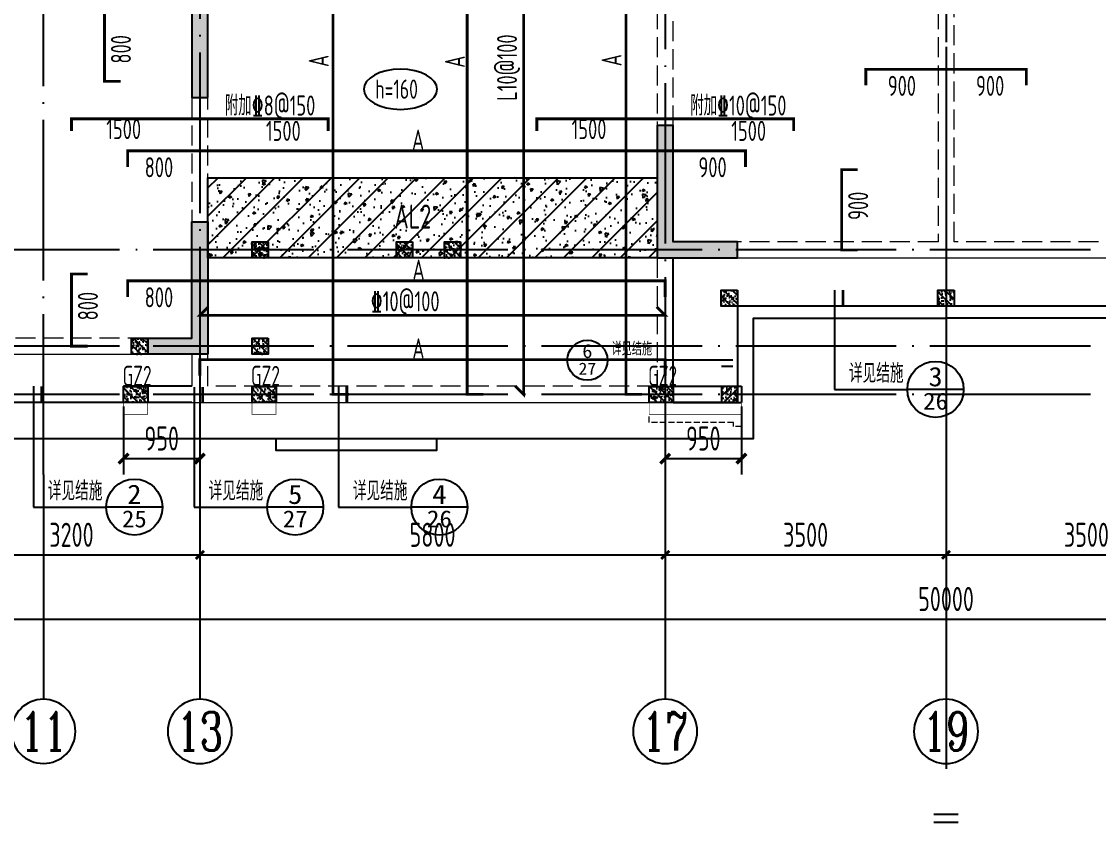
# Model space of a CAD drawing. Extents: x -1712635 to -854203, y -534641 to -21985.
# Drawn here: x -1234195 to -1220773, y -231637 to -221457 of the extents above; entities that cross this region are included whole.
import ezdxf
from ezdxf.enums import TextEntityAlignment as Align

# ---------------------------------------------------------------- set-up
doc = ezdxf.new("R2010")
doc.units = 0
doc.header["$LTSCALE"] = 1000
for name, pattern in [('CENTER', [8, 5, -1, 1, -1]), ('DASH', [0.35, 0.25, -0.1]), ('DASHED', [0.75, 0.5, -0.25]), ('DOTE', [2.42, 2, -0.2, 0.02, -0.2])]:
    doc.linetypes.add(name, pattern=pattern)
doc.layers.get('0').update_dxf_attribs({"linetype": 'CONTINUOUS'})
doc.layers.get('Defpoints').update_dxf_attribs({"linetype": 'CONTINUOUS'})
for name, color, linetype in [('A-AXIS', 1, 'CONTINUOUS'), ('A-DOTE', 10, 'DOTE'), ('AXIS_NUM', 7, 'CONTINUOUS'), ('BEAM', 4, 'DASHED'), ('BEAM_CON', 4, 'CONTINUOUS'), ('DIM_IDEN', 67, 'CONTINUOUS'), ('PUB_TEXT', 2, 'CONTINUOUS'), ('ROOF', 183, 'CONTINUOUS'), ('S-B板标注', 3, 'CONTINUOUS'), ('S-B板边线', 2, 'CONTINUOUS'), ('S-B板配筋', 6, 'CONTINUOUS'), ('S-B板配筋号', 7, 'CONTINUOUS'), ('S-L主梁线', 4, 'DASH'), ('S-Q墙填充', 252, 'CONTINUOUS'), ('S-Q墙实线', 6, 'CONTINUOUS'), ('S-Q墙标注', 3, 'CONTINUOUS'), ('S-Y一般标注', 3, 'CONTINUOUS'), ('S-构造柱', 212, 'CONTINUOUS'), ('S-构造柱编号', 130, 'CONTINUOUS'), ('TEXT', 2, 'CONTINUOUS'), ('THIN', 7, 'CONTINUOUS'), ('水平筋标注', 7, 'CONTINUOUS'), ('看线', 251, 'CONTINUOUS')]:
    doc.layers.add(name, color=color, linetype=linetype)
doc.layers.add('平面-看线', color=45, linetype='CONTINUOUS', lineweight=15)
doc.layers.add('配箍校核', color=34, linetype='CONTINUOUS', plot=False)
doc.styles.add('_TCH_AXIS', font='COMPLEX', dxfattribs={"bigfont": 'GBCBIG'})
doc.styles.add('_TCH_LABEL', font='simhei.ttf')
doc.styles.add('TSSD_Axis', font='complex.shx', dxfattribs={"width": 0.7, "bigfont": 'hztxt.shx'})
doc.styles.add('TSSD_DIMENSION', font='Tssdeng.shx', dxfattribs={"width": 0.7, "bigfont": 'tssdchn.shx'})
doc.styles.add('TSSD_REIN', font='tssdeng.shx', dxfattribs={"width": 0.7, "height": 300, "bigfont": 'tssdchn.shx'})
doc.styles.add('结构文字', font='zstxt.shx', dxfattribs={"width": 0.7, "bigfont": 'zshz.shx'})
doc.dimstyles.new('STRUCK', dxfattribs={"dimtxt": 400, "dimasz": 121, "dimexe": 200, "dimexo": 150, "dimgap": 115, "dimtad": 1, "dimdec": 0, "dimdsep": 46, "dimtxsty": '结构文字', "dimblk": 'ARCHTICK', "dimcen": 400, "dimclrd": 3, "dimclre": 3, "dimclrt": 7, "dimadec": 0, "dimazin": 0, "dimtfac": 1, "dimtdec": 0, "dimtix": 1, "dimtmove": 2, "dimatfit": 3, "dimldrblk": '_DIMX', "dimfxl": 0, "dimtolj": 1, "dimtzin": 0, "dimarcsym": 0})
doc.dimstyles.new('TSSD_100_100', dxfattribs={"dimtxt": 300, "dimasz": 100, "dimexe": 100, "dimexo": 250, "dimgap": 100, "dimtad": 1, "dimdec": 0, "dimzin": 0, "dimdsep": 46, "dimtxsty": 'TSSD_DIMENSION', "dimblk": 'ARCHTICK', "dimcen": 0, "dimdle": 100, "dimclrt": 7, "dimadec": 0, "dimazin": 0, "dimtfac": 1, "dimtdec": 0, "dimtix": 1, "dimtmove": 2, "dimatfit": 3, "dimldrblk": 'ARCHTICK', "dimfxl": 0, "dimtolj": 1, "dimtzin": 0, "dimarcsym": 0})

# ---------------------------------------------------------------- blocks, each defined once
blk = doc.blocks.new('_ArchTick')
at = {"color": 0, "const_width": 0.35}
blk.add_lwpolyline([(-0.5, -0.5), (0.5, 0.5)], dxfattribs=at)
blk = doc.blocks.new('*D155')
at = {"layer": 'Defpoints', "color": 0}
for p in [(17100, 3600), (20300, 3600), (20300, 2600)]:
    blk.add_point(p, dxfattribs=at)
at = {"layer": 'S-Y一般标注', "color": 0, "lineweight": -2}
for p, q in [((17100, 3350), (17100, 2500)), ((20300, 3350), (20300, 2500)), ((17000, 2600), (20400, 2600))]:
    blk.add_line(p, q, dxfattribs=at)
at = {"layer": 'S-Y一般标注', "color": 0, "lineweight": -2, "xscale": 100, "yscale": 100, "zscale": 100, "rotation": 180}
blk.add_blockref('_ArchTick', (17100, 2600), dxfattribs=at)
at = {"layer": 'S-Y一般标注', "color": 0, "lineweight": -2, "xscale": 100, "yscale": 100, "zscale": 100}
blk.add_blockref('_ArchTick', (20300, 2600), dxfattribs=at)
at = {"layer": 'S-Y一般标注', "color": 7, "insert": (18700, 2850), "char_height": 300, "attachment_point": 5, "style": 'TSSD_DIMENSION'}
blk.add_mtext('\\A1;3200', dxfattribs=at)
blk = doc.blocks.new('ts_axno')
at = {"color": 0, "linetype": 'ByBlock', "lineweight": -2}
blk.add_circle((0, 0), 0.5, dxfattribs=at)
at = {"color": 0, "linetype": 'ByBlock', "lineweight": -2, "style": 'TSSD_Axis', "width": 0.7}
blk.add_attdef('A', text='', height=0.6, dxfattribs=at).set_placement((0, 0), align=Align.MIDDLE_CENTER)
blk = doc.blocks.new('*D156')
at = {"layer": 'Defpoints', "color": 0}
for p in [(20300, 3600), (26100, 3600), (26100, 2600)]:
    blk.add_point(p, dxfattribs=at)
at = {"layer": 'S-Y一般标注', "color": 0, "lineweight": -2}
for p, q in [((20300, 3350), (20300, 2500)), ((26100, 3350), (26100, 2500)), ((20200, 2600), (26200, 2600))]:
    blk.add_line(p, q, dxfattribs=at)
at = {"layer": 'S-Y一般标注', "color": 0, "lineweight": -2, "xscale": 100, "yscale": 100, "zscale": 100, "rotation": 180}
blk.add_blockref('_ArchTick', (20300, 2600), dxfattribs=at)
at = {"layer": 'S-Y一般标注', "color": 0, "lineweight": -2, "xscale": 100, "yscale": 100, "zscale": 100}
blk.add_blockref('_ArchTick', (26100, 2600), dxfattribs=at)
at = {"layer": 'S-Y一般标注', "color": 7, "insert": (23200, 2850), "char_height": 300, "attachment_point": 5, "style": 'TSSD_DIMENSION'}
blk.add_mtext('\\A1;5800', dxfattribs=at)
blk = doc.blocks.new('*D157')
at = {"layer": 'Defpoints', "color": 0}
for p in [(26100, 3600), (29600, 3600), (29600, 2600)]:
    blk.add_point(p, dxfattribs=at)
at = {"layer": 'S-Y一般标注', "color": 0, "lineweight": -2}
for p, q in [((26100, 3350), (26100, 2500)), ((29600, 3350), (29600, 2500)), ((26000, 2600), (29700, 2600))]:
    blk.add_line(p, q, dxfattribs=at)
at = {"layer": 'S-Y一般标注', "color": 0, "lineweight": -2, "xscale": 100, "yscale": 100, "zscale": 100, "rotation": 180}
blk.add_blockref('_ArchTick', (26100, 2600), dxfattribs=at)
at = {"layer": 'S-Y一般标注', "color": 0, "lineweight": -2, "xscale": 100, "yscale": 100, "zscale": 100}
blk.add_blockref('_ArchTick', (29600, 2600), dxfattribs=at)
at = {"layer": 'S-Y一般标注', "color": 7, "insert": (27850, 2850), "char_height": 300, "attachment_point": 5, "style": 'TSSD_DIMENSION'}
blk.add_mtext('\\A1;3500', dxfattribs=at)
blk = doc.blocks.new('*D162')
at = {"layer": 'Defpoints', "color": 0}
for p in [(4600, 3600), (54600, 3600), (54600, 1800)]:
    blk.add_point(p, dxfattribs=at)
at = {"layer": 'S-Y一般标注', "color": 0, "lineweight": -2}
for p, q in [((4600, 3350), (4600, 1700)), ((54600, 3350), (54600, 1700)), ((4500, 1800), (54700, 1800))]:
    blk.add_line(p, q, dxfattribs=at)
at = {"layer": 'S-Y一般标注', "color": 0, "lineweight": -2, "xscale": 100, "yscale": 100, "zscale": 100, "rotation": 180}
blk.add_blockref('_ArchTick', (4600, 1800), dxfattribs=at)
at = {"layer": 'S-Y一般标注', "color": 0, "lineweight": -2, "xscale": 100, "yscale": 100, "zscale": 100}
blk.add_blockref('_ArchTick', (54600, 1800), dxfattribs=at)
at = {"layer": 'S-Y一般标注', "color": 7, "insert": (29600, 2050), "char_height": 300, "attachment_point": 5, "style": 'TSSD_DIMENSION'}
blk.add_mtext('\\A1;50000', dxfattribs=at)
blk = doc.blocks.new('*D165')
at = {"layer": 'Defpoints', "color": 0}
for p in [(29600, 3600), (33100, 3600), (33100, 2600)]:
    blk.add_point(p, dxfattribs=at)
at = {"layer": 'S-Y一般标注', "color": 0, "lineweight": -2}
for p, q in [((29600, 3350), (29600, 2500)), ((33100, 3350), (33100, 2500)), ((29500, 2600), (33200, 2600))]:
    blk.add_line(p, q, dxfattribs=at)
at = {"layer": 'S-Y一般标注', "color": 0, "lineweight": -2, "xscale": 100, "yscale": 100, "zscale": 100, "rotation": 180}
blk.add_blockref('_ArchTick', (29600, 2600), dxfattribs=at)
at = {"layer": 'S-Y一般标注', "color": 0, "lineweight": -2, "xscale": 100, "yscale": 100, "zscale": 100}
blk.add_blockref('_ArchTick', (33100, 2600), dxfattribs=at)
at = {"layer": 'S-Y一般标注', "color": 7, "insert": (31350, 2850), "char_height": 300, "attachment_point": 5, "style": 'TSSD_DIMENSION'}
blk.add_mtext('\\A1;3500', dxfattribs=at)
blk = doc.blocks.new('20210729.03501652')
at = {"color": 30, "const_width": 8}
for points in [[(14550, 600), (14550, 450), (14250, 450), (14250, 600)], [(16150, 600), (16150, 450), (15850, 450), (15850, 600)], [(21950, 600), (21950, 450), (20800, 450), (20800, 600)]]:
    blk.add_lwpolyline(points, dxfattribs=at)
at = {"layer": '平面-看线', "linetype": 'DASH', "ltscale": 0.3}
blk.add_lwpolyline([(21950, 450), (21950, 300), (21850, 300), (21850, 350), (20800, 350), (20800, 450)], dxfattribs=at)
at = {"layer": '看线', "color": 201}
for points in [[(1900, 1800), (1900, 150), (22100, 150), (22100, 1650), (24500, 1650)], [(47100, 1800), (47100, 150), (26900, 150), (26900, 1650), (24500, 1650)]]:
    blk.add_lwpolyline(points, dxfattribs=at)
at = {"layer": '看线', "color": 202, "ltscale": 0.5}
blk.add_lwpolyline([(18150, 150), (18150, 0), (16150, 0), (16150, 150)], dxfattribs=at)
blk = doc.blocks.new('20210729.04150611')
at = {"layer": 'S-B板边线'}
for points in [[(-3155, -31893), (-3955, -31893), (-3955, -30693), (-9155, -30693), (-9155, -31893), (-9955, -31893), (-9955, -31892)], [(-15955, -31892), (-22155, -31892)]]:
    blk.add_lwpolyline(points, dxfattribs=at)
blk = doc.blocks.new('20210807.15312791')
at = {"layer": 'S-Q墙填充'}
h = blk.add_hatch(color=252, dxfattribs=at)
h.dxf.hatch_style = 1
h.paths.add_polyline_path([(76816, 60640), (76816, 61840), (76616, 61840), (76616, 60640)])
h = blk.add_hatch(color=252, dxfattribs=at)
h.dxf.hatch_style = 1
h.paths.add_polyline_path([(82416, 58640), (83316, 58640), (83416, 58640), (83416, 58840), (83316, 58840), (82616, 58840), (82616, 60290), (82416, 60290)])
h = blk.add_hatch(color=252, dxfattribs=at)
h.dxf.hatch_style = 1
h.paths.add_polyline_path([(76816, 57440), (76066, 57440), (76066, 57640), (76616, 57640), (76616, 58740), (76616, 59090), (76816, 59090), (76816, 58740)])
at = {"layer": 'BEAM_CON'}
for p, q in [((82616, 57040), (82616, 58640)), ((76616, 57040), (75766, 57040)), ((75766, 56840), (75766, 57040)), ((82616, 57040), (83466, 57040)), ((83466, 57040), (83466, 56840)), ((76616, 56840), (75766, 56840)), ((82616, 56840), (83466, 56840))]:
    blk.add_line(p, q, dxfattribs=at)
at = {"layer": 'S-L主梁线', "linetype": 'DASH', "lineweight": 18}
for p, q in [((82416, 63140), (82416, 60290)), ((82616, 60290), (82616, 63140)), ((85916, 63140), (85916, 58840)), ((86116, 58840), (86116, 63140)), ((76616, 60640), (76616, 59090)), ((76816, 59090), (76816, 60640)), ((85916, 58840), (83416, 58840)), ((88616, 58840), (86116, 58840)), ((82416, 58640), (82416, 57040)), ((76066, 57640), (73616, 57640)), ((76816, 57040), (76816, 57440)), ((82416, 57040), (76816, 57040))]:
    blk.add_line(p, q, dxfattribs=at)
at = {"layer": 'S-L主梁线', "linetype": 'ByBlock', "lineweight": 18}
for p, q in [((83416, 58640), (86016, 58640)), ((86016, 58640), (88616, 58640)), ((73516, 57440), (76066, 57440)), ((76616, 57440), (76616, 57040)), ((76616, 56840), (82616, 56840))]:
    blk.add_line(p, q, dxfattribs=at)
at = {"layer": 'S-Q墙实线'}
for points in [[(76816, 60640), (76816, 61840), (76616, 61840), (76616, 60640)], [(82416, 58640), (83316, 58640), (83416, 58640), (83416, 58840), (83316, 58840), (82616, 58840), (82616, 60290), (82416, 60290)], [(76816, 57440), (76066, 57440), (76066, 57640), (76616, 57640), (76616, 58740), (76616, 59090), (76816, 59090), (76816, 58740)]]:
    blk.add_lwpolyline(points, close=True, dxfattribs=at)
blk = doc.blocks.new('20210730.02141516')
at = {"layer": 'S-构造柱'}
h = blk.add_hatch(dxfattribs=at)
h.set_pattern_fill('ARMORED', color=256, scale=15, angle=-90, style=0)
h.set_pattern_definition([(320, (-154189.41, 3278673.45), (-9.4128202, -107.5890274), [11.25, -123.75]), (265, (-154189.41, 3278673.45), (112.82882, 20.8127), [9, -99]), (10.4514, (-154190.19, 3278664.49), (103.4159313, -86.7764073), [9.5610285, -105.1713168]), (316.1842, (-154159.41, 3278673.45), (-24.827852, -160.0861573), [16.875, -185.625]), (6.6356, (-154161.48, 3278660.11), (146.117681, -140.199406), [14.341543, -157.75695]), (261.1842, (-154159.41, 3278673.45), (146.11779, -140.199292), [13.5, -148.5]), (291, (-154166.91, 3278658.45), (-60.3928336, -89.5360578), [11.25, -123.75]), (236, (-154166.91, 3278658.45), (108.7725068, -36.4972998), [9, -99]), (341.4514, (-154171.94, 3278650.99), (48.3795745, -126.0333943), [9.5610285, -105.1713168]), (307.5, (-154189.41, 3278673.454), (49.93407807, -1.8239783), [0, -97.8, 0, -100.5, 0, -99.375]), (277.5, (-154189.41, 3278673.454), (59.1617568, -39.4604306), [0, -57.3, 0, -95.55, 0, -37.875]), (237.5, (-154189.41, 3278706.904), (-3.38323076, -80.07336543), [0, -37.5, 0, -117, 0, -155.25]), (227.5, (-154189.41, 3278721.904), (15.0157473, -87.4779254), [0, -48.75, 0, -77.7, 0, -110.25]), (315, (-154189.41, 3278673.454), (53.0330086, 53.0330086), [])])
h.paths.add_polyline_path([(200, 200), (200, 0), (0, 0), (0, 200)])
blk.add_lwpolyline([(200, 200), (200, 0), (0, 0), (0, 200)], close=True, dxfattribs=at)
blk = doc.blocks.new('20210809.18224761')
at = {"layer": 'S-构造柱'}
h = blk.add_hatch(dxfattribs=at)
h.set_pattern_fill('ARMORED', color=256, scale=15, angle=-90, style=0)
h.set_pattern_definition([(320, (-154189.41, 3278673.45), (-9.4128202, -107.5890274), [11.25, -123.75]), (265, (-154189.41, 3278673.45), (112.82882, 20.8127), [9, -99]), (10.4514, (-154190.19, 3278664.49), (103.4159313, -86.7764073), [9.5610285, -105.1713168]), (316.1842, (-154159.41, 3278673.45), (-24.827852, -160.0861573), [16.875, -185.625]), (6.6356, (-154161.48, 3278660.11), (146.117681, -140.199406), [14.341543, -157.75695]), (261.1842, (-154159.41, 3278673.45), (146.11779, -140.199292), [13.5, -148.5]), (291, (-154166.91, 3278658.45), (-60.3928336, -89.5360578), [11.25, -123.75]), (236, (-154166.91, 3278658.45), (108.7725068, -36.4972998), [9, -99]), (341.4514, (-154171.94, 3278650.99), (48.3795745, -126.0333943), [9.5610285, -105.1713168]), (307.5, (-154189.41, 3278673.454), (49.93407807, -1.8239783), [0, -97.8, 0, -100.5, 0, -99.375]), (277.5, (-154189.41, 3278673.454), (59.1617568, -39.4604306), [0, -57.3, 0, -95.55, 0, -37.875]), (237.5, (-154189.41, 3278706.904), (-3.38323076, -80.07336543), [0, -37.5, 0, -117, 0, -155.25]), (227.5, (-154189.41, 3278721.904), (15.0157473, -87.4779254), [0, -48.75, 0, -77.7, 0, -110.25]), (315, (-154189.41, 3278673.454), (53.0330086, 53.0330086), [])])
h.paths.add_polyline_path([(300, 200), (300, 0), (0, 0), (0, 200)])
blk.add_lwpolyline([(300, 200), (300, 0), (0, 0), (0, 200)], close=True, dxfattribs=at)
blk = doc.blocks.new('20210809.18235135')
at = {"layer": '配箍校核'}
blk.add_blockref('20210809.18224761', (12, 0), dxfattribs=at)
at = {"layer": 'S-构造柱编号', "color": 2, "linetype": 'ByBlock', "style": 'TSSD_REIN', "width": 0.65}
blk.add_text('GZ2', height=250, dxfattribs=at).set_placement((0, 206, 0))
blk = doc.blocks.new('20210809.18285270')
at = {"layer": 'ROOF'}
for p in [(16450, 1800), (18250, 1800), (18850, 1800), (22299, 1200), (25000, 1200), (14950, 600), (16450, 600)]:
    blk.add_blockref('20210730.02141516', p, dxfattribs=at)
at = {"layer": 'ROOF', "xscale": -1, "rotation": 4.61764226855621e-08}
blk.add_blockref('20210730.02141516', (22500, 0), dxfattribs=at)
at = {"layer": '配箍校核'}
for p in [(14838, 0), (16438, 0), (21388, 0)]:
    blk.add_blockref('20210809.18235135', p, dxfattribs=at)
blk = doc.blocks.new('*D397')
at = {"layer": 'Defpoints', "color": 0}
for p in [(-193259, -11759), (-192309, -11759), (-192309, -12559)]:
    blk.add_point(p, dxfattribs=at)
at = {"layer": 'S-Q墙标注', "color": 3, "lineweight": -2}
for p, q in [((-193259, -11909), (-193259, -12759)), ((-192309, -11909), (-192309, -12759)), ((-193259, -12559), (-192309, -12559))]:
    blk.add_line(p, q, dxfattribs=at)
at = {"layer": 'S-Q墙标注', "color": 3, "lineweight": -2, "xscale": 121, "yscale": 121, "zscale": 121, "rotation": 180}
blk.add_blockref('_ArchTick', (-193259, -12559), dxfattribs=at)
at = {"layer": 'S-Q墙标注', "color": 3, "lineweight": -2, "xscale": 121, "yscale": 121, "zscale": 121}
blk.add_blockref('_ArchTick', (-192309, -12559), dxfattribs=at)
at = {"layer": 'S-Q墙标注', "color": 7, "insert": (-192784, -12309), "char_height": 300, "attachment_point": 5, "style": 'TSSD_REIN'}
blk.add_mtext('\\A1;950', dxfattribs=at)
blk = doc.blocks.new('_DIMX')
blk.add_line((-150, 0), (150, 0))
at = {"const_width": 50}
blk.add_lwpolyline([(-70, -70), (70, 70)], dxfattribs=at)
blk = doc.blocks.new('*D398')
at = {"layer": 'Defpoints', "color": 0}
for p in [(-200009, -11759), (-199059, -11759), (-199059, -12559)]:
    blk.add_point(p, dxfattribs=at)
at = {"layer": 'S-Q墙标注', "color": 3, "lineweight": -2}
for p, q in [((-200009, -11909), (-200009, -12759)), ((-199059, -11909), (-199059, -12759)), ((-200009, -12559), (-199059, -12559))]:
    blk.add_line(p, q, dxfattribs=at)
at = {"layer": 'S-Q墙标注', "color": 3, "lineweight": -2, "xscale": 121, "yscale": 121, "zscale": 121, "rotation": 180}
blk.add_blockref('_ArchTick', (-200009, -12559), dxfattribs=at)
at = {"layer": 'S-Q墙标注', "color": 3, "lineweight": -2, "xscale": 121, "yscale": 121, "zscale": 121}
blk.add_blockref('_ArchTick', (-199059, -12559), dxfattribs=at)
at = {"layer": 'S-Q墙标注', "color": 7, "insert": (-199534, -12309), "char_height": 300, "attachment_point": 5, "style": 'TSSD_REIN'}
blk.add_mtext('\\A1;950', dxfattribs=at)
blk = doc.blocks.new('20210811.10050802')
at = {"layer": 'DIM_IDEN'}
for p, q in [((23957, 3405), (23957, 2166)), ((21127, 2530), (20627, 2530)), ((22243, 2530), (21127, 2530)), ((22690, 2530), (22243, 2530)), ((13972, 2205), (13972, 700)), ((15977, 2195), (15977, 700)), ((17774, 2205), (17774, 700)), ((23957, 2166), (24866, 2166)), ((25566, 2166), (24866, 2166)), ((13972, 700), (14881, 700)), ((15581, 700), (14881, 700)), ((15977, 700), (16886, 700)), ((17586, 700), (16886, 700)), ((17774, 700), (18683, 700)), ((19383, 700), (18683, 700))]:
    blk.add_line(p, q, dxfattribs=at)
for points, const_width in [([(24062, 3405), (24062, 3205)], 35), ([(22690, 2455), (22547, 2455)], 25), ([(14077, 2205), (14077, 2005)], 35), ([(16082, 2195), (16082, 1995)], 35), ([(17879, 2205), (17879, 2005)], 35)]:
    blk.add_lwpolyline(points, dxfattribs=dict(at, const_width=const_width))
for centre, radius in [((20877, 2530), 250), ((25216, 2166), 350), ((15231, 700), 350), ((17236, 700), 350), ((19033, 700), 350)]:
    blk.add_circle(centre, radius, dxfattribs=at)
at = {"layer": 'PUB_TEXT', "style": '_TCH_LABEL'}
for s, height, width, p, p2 in [('6', 173, 1.011364, (20814, 2558), (20940, 2558)), ('27', 151.4, 1.017143, (20766, 2349), (20987, 2349)), ('3', 242, 1.00565, (25129, 2205), (25304, 2205)), ('26', 211.6, 1.022989, (25061, 1914), (25372, 1914)), ('2', 241, 1.022989, (15142, 739), (15320, 739)), ('5', 241, 1.028902, (17147, 739), (17325, 739)), ('4', 241, 1.034884, (18943, 739), (19123, 739)), ('25', 212.3, 1.011364, (15077, 447), (15385, 447)), ('27', 212, 1.017143, (17081, 447), (17391, 447)), ('26', 211.6, 1.022989, (18877, 448), (19189, 448))]:
    blk.add_text(s, height=height, dxfattribs=dict(at, width=width)).set_placement(p, p2, align=Align.FIT)
at = {"layer": 'PUB_TEXT', "style": '_TCH_AXIS'}
for height, p in [(168.8, (21177, 2589)), (236.3, (24137, 2249)), (236.3, (14152, 783)), (236.3, (16156, 783)), (236.3, (17954, 783))]:
    blk.add_text('详见结施', height=height, dxfattribs=at).set_placement(p)
blk = doc.blocks.new('20210726.16395156')
at = {"layer": 'A-AXIS'}
for p, q in [((18350, 3600.1), (18350, 800.1)), ((20300, 3600), (20300, 800)), ((26100, 3600), (26100, 800)), ((29600, 3600), (29600, 800))]:
    blk.add_line(p, q, dxfattribs=at)
at = {"layer": 'A-DOTE'}
for p, q in [((29600, 18249.9), (29600, 3600)), ((20299.8, 13700), (20300, 3600)), ((18350, 3600.1), (18350, 11500)), ((26100, 10900), (26100, 3600)), ((55600, 6400), (3600, 6400)), ((55600, 5200), (3600, 5200)), ((55600, 4600), (3600, 4600))]:
    blk.add_line(p, q, dxfattribs=at)
at = {"layer": 'A-AXIS'}
ref = blk.add_blockref('ts_axno', (18350, 400.1), dxfattribs=dict(at, xscale=-800, yscale=800, zscale=800, rotation=180))
ref.add_attrib('5', '11', dxfattribs={"layer": 'AXIS_NUM', "height": 480, "style": 'TSSD_Axis', "width": 0.7}).set_placement((18350, 400.1), align=Align.MIDDLE_CENTER)
ref = blk.add_blockref('ts_axno', (20300, 400), dxfattribs=dict(at, xscale=-800, yscale=800, zscale=800, rotation=180))
ref.add_attrib('8', '13', dxfattribs={"layer": 'AXIS_NUM', "height": 480, "style": 'TSSD_Axis', "width": 0.7}).set_placement((20300, 400), align=Align.MIDDLE_CENTER)
ref = blk.add_blockref('ts_axno', (26100, 400), dxfattribs=dict(at, xscale=-800, yscale=800, zscale=800, rotation=180))
ref.add_attrib('10', '17', dxfattribs={"layer": 'AXIS_NUM', "height": 480, "style": 'TSSD_Axis', "width": 0.7}).set_placement((26100, 400), align=Align.MIDDLE_CENTER)
ref = blk.add_blockref('ts_axno', (29600, 400), dxfattribs=dict(at, xscale=-800, yscale=800, zscale=800, rotation=180))
ref.add_attrib('13', '19', dxfattribs={"layer": 'AXIS_NUM', "height": 480, "style": 'TSSD_Axis', "width": 0.7}).set_placement((29600, 400), align=Align.MIDDLE_CENTER)
at = {"layer": 'S-Y一般标注'}
for base, p1, p2, picture, middle in [((54600, 1800), (4600, 3600), (54600, 3600), '*D162', (29600, 2050)), ((20300, 2600), (17100, 3600), (20300, 3600), '*D155', (18700, 2850)), ((26100, 2600), (20300, 3600), (26100, 3600), '*D156', (23200, 2850)), ((29600, 2600), (26100, 3600), (29600, 3600), '*D157', (27850, 2850)), ((33100, 2600), (29600, 3600), (33100, 3600), '*D165', (31350, 2850))]:
    dim = blk.add_linear_dim(base=base, p1=p1, p2=p2, dimstyle='TSSD_100_100', dxfattribs=at)
    dim.commit()
    dim.dimension.update_dxf_attribs({"geometry": picture, "text_midpoint": middle})
blk = doc.blocks.new('20210810.19092027')
at = {"layer": 'S-Q墙标注'}
for base, p1, p2, picture, middle in [((100917.8, 54374), (99967.8, 55174), (100917.8, 55174), '*D398', (100442.8, 54624)), ((107667.8, 54374), (106717.8, 55174), (107667.8, 55174), '*D397', (107192.8, 54624))]:
    dim = blk.add_linear_dim(base=base, p1=p1, p2=p2, dimstyle='STRUCK', override={"dimtxt": 300, "dimgap": 100, "dimtxsty": 'TSSD_REIN'}, dxfattribs=at)
    dim.commit()
    dim.dimension.update_dxf_attribs({"geometry": picture, "text_midpoint": middle, "insert": (299976.5, 66933)})

msp = doc.modelspace()

# ---------------------------------------------------------------- hatches: boundary and pattern name
at = {"layer": 'BEAM', "linetype": 'ByBlock'}
h = msp.add_hatch(dxfattribs=at)
h.set_pattern_fill('ARMORED', color=252, scale=50, angle=180, style=0)
h.set_pattern_definition([(230, (-1449544, 1690018.07), (-358.63009, 31.376067), [37.5, -412.5]), (175, (-1449544, 1690018.07), (69.37567, -376.09607), [30, -330]), (280.4514, (-1449573.88, 1690020.68), (-289.25469, -344.71977), [31.870095, -350.571056]), (226.1842, (-1449544, 1689918.07), (-533.62052, 82.75951), [56.25, -618.75]), (276.6356, (-1449588.46, 1689924.96), (-467.33135, -487.05894), [47.80514, -525.8565]), (171.1842, (-1449544, 1689918.07), (-467.33097, -487.0593), [45, -495]), (201, (-1449594, 1689943.07), (-298.453526, 201.309445), [37.5, -412.5]), (146, (-1449594, 1689943.07), (-121.657666, -362.57502), [30, -330]), (251.4514, (-1449618.86, 1689959.84), (-420.111314, -161.26525), [31.870095, -350.571056]), (217.5, (-1449543.99, 1690018.07), (-6.079928, -166.446927), [0, -326, 0, -335, 0, -331.25]), (187.5, (-1449544, 1690018.07), (-131.534769, -197.205856), [0, -191, 0, -318.5, 0, -126.25]), (147.5, (-1449432.49, 1690018.07), (-266.911218, 11.277436), [0, -125, 0, -390, 0, -517.5]), (137.5, (-1449382.5, 1690018.07), (-291.593085, -50.05249), [0, -162.5, 0, -259, 0, -367.5]), (225, (-1449544, 1690018.07), (176.776695, -176.776695), [])])
h.paths.add_polyline_path([(-1226272.86, -224403.24), (-1231872.86, -224403.24), (-1231872.86, -223403.24), (-1226272.86, -223403.24)])

# ---------------------------------------------------------------- linework, layer by layer
msp.add_lwpolyline([(-1226272.86, -224403.24), (-1231872.86, -224403.24), (-1231872.86, -223403.24), (-1226272.86, -223403.24)], close=True, dxfattribs=at)
at = {"layer": 'S-B板标注', "extrusion": (0, 0, -1)}
msp.add_ellipse((-1229472.74, -222301.02), major_axis=(457.33, -0.02), ratio=0.54724159, dxfattribs=at)
at = {"layer": 'S-B板配筋', "lineweight": 35, "const_width": 35}
for points in [[(-1230112.45, -226103.08), (-1230312.45, -226103.08), (-1230312.44, -216003.25), (-1230112.44, -216003.25)], [(-1226461.66, -226103.08), (-1226661.66, -226103.08), (-1226661.66, -218903.24), (-1226461.66, -218903.24)], [(-1228441.52, -226103.08), (-1228641.52, -226103.08), (-1228641.52, -219203.24), (-1228441.52, -219203.24)], [(-1228042.84, -225997.02), (-1227936.77, -226103.08), (-1227936.77, -219803.24), (-1228042.84, -219909.31)], [(-1232961.52, -222203.25), (-1233161.52, -222203.25), (-1233161.52, -220403.25), (-1232961.52, -220403.25)], [(-1223672.84, -222253.24), (-1223672.84, -222053.24), (-1221672.84, -222053.24), (-1221672.84, -222253.24)], [(-1233572.75, -222819.22), (-1233572.75, -222669.22), (-1230372.75, -222669.22), (-1230372.75, -222819.22)], [(-1227772.75, -222819.22), (-1227772.75, -222669.22), (-1224572.75, -222669.22), (-1224572.75, -222819.22)], [(-1232872.84, -223268.03), (-1232872.84, -223068.03), (-1225172.84, -223068.03), (-1225172.84, -223268.03)], [(-1223772.84, -224303.25), (-1223972.84, -224303.25), (-1223972.84, -223303.25), (-1223772.84, -223303.25)], [(-1233372.82, -225503.25), (-1233572.82, -225503.25), (-1233572.82, -224603.25), (-1233372.82, -224603.25)], [(-1232872.84, -224888.77), (-1232872.84, -224688.77), (-1226172.82, -224688.77), (-1226172.82, -224888.77)], [(-1231866.77, -225011.12), (-1231972.84, -225117.18), (-1226172.84, -225117.18), (-1226278.9, -225011.12)], [(-1231972.8, -225870.83), (-1231972.8, -225670.83), (-1226172.77, -225670.92), (-1226172.77, -225870.92)]]:
    msp.add_lwpolyline(points, dxfattribs=at)
at = {"layer": 'THIN', "linetype": 'CENTER'}
msp.add_line((-1222672.82, -207770.46), (-1222672.82, -231637.39), dxfattribs=at)
at = {"layer": 'THIN'}
for p, q in [((-1222522.82, -231337.39), (-1222822.82, -231337.39)), ((-1222522.82, -231437.39), (-1222822.82, -231437.39))]:
    msp.add_line(p, q, dxfattribs=at)

# ---------------------------------------------------------------- block references
msp.add_blockref('20210729.03501652', (-1247172.85, -226803.25))
at = {"layer": 'A-DOTE'}
msp.add_blockref('20210726.16395156', (-1252272.82, -230703.29), dxfattribs=at)
at = {"layer": 'PUB_TEXT'}
msp.add_blockref('20210811.10050802', (-1248019.91, -228207.87), dxfattribs=at)
at = {"layer": 'S-B板边线'}
msp.add_blockref('20210729.04150611', (-1216117.47, -194310.71), dxfattribs=at)
at = {"layer": 'S-Q墙填充'}
msp.add_blockref('20210807.15312791', (-1308688.47, -283042.79), dxfattribs=at)
at = {"layer": '水平筋标注'}
msp.add_blockref('20210810.19092027', (-1332890.66, -281277.24), dxfattribs=at)
at = {"layer": '配箍校核'}
msp.add_blockref('20210809.18285270', (-1247772.84, -226203.41), dxfattribs=at)

# ---------------------------------------------------------------- texts
at = {"layer": 'S-B板标注', "color": 7, "style": 'TSSD_REIN', "width": 0.7}
msp.add_text('h=160', height=240, rotation=359.997282, dxfattribs=at).set_placement((-1229787.75, -222419.15))
at = {"layer": 'S-B板配筋号', "color": 1, "style": 'TSSD_REIN', "width": 0.7}
for s, p in [('L10@100', (-1228019.35, -222445.88)), ('A', (-1230366.8, -222023.33)), ('A', (-1226716.02, -222014.22))]:
    msp.add_text(s, height=250, rotation=449.999992, dxfattribs=at).set_placement(p)
at = {"layer": 'S-B板配筋号', "style": 'TSSD_REIN', "width": 0.7}
for s, p in [('800', (-1233081.52, -221803.25)), ('900', (-1223892.84, -223753.25)), ('800', (-1233492.82, -225003.25))]:
    msp.add_text(s, height=250, rotation=449.999992, dxfattribs=at).set_placement(p, align=Align.TOP_CENTER)
msp.add_text('A', height=250, rotation=449.999992, dxfattribs=at).set_placement((-1228669.26, -222033.13))
for s, p in [('900', (-1223222.84, -222133.24)), ('900', (-1222122.84, -222133.24)), ('1500', (-1232922.41, -222672.25)), ('1500', (-1227122.41, -222672.25)), ('1500', (-1230932.44, -222694.55)), ('1500', (-1225132.44, -222694.55)), ('800', (-1232482.69, -223148.03)), ('900', (-1225582.69, -223148.03)), ('800', (-1232482.69, -224768.77))]:
    msp.add_text(s, height=250, dxfattribs=at).set_placement(p, align=Align.TOP_CENTER)
at = {"layer": 'S-B板配筋号', "color": 1, "style": 'TSSD_REIN', "width": 0.7}
for s, p in [('附加%%1328@150', (-1231659.71, -222628.66)), ('附加%%13210@150', (-1225859.71, -222628.66)), ('%%13210@100', (-1229843.42, -225068.84))]:
    msp.add_text(s, height=250, dxfattribs=at).set_placement(p)
at = {"layer": 'S-B板配筋号', "style": 'TSSD_REIN', "width": 0.7}
for p in [(-1229328.36, -223053.97), (-1229322.16, -224673.22), (-1229323.94, -225654.93)]:
    msp.add_text('A', height=250, dxfattribs=at).set_placement(p)
at = {"layer": 'TEXT', "color": 1, "style": 'TSSD_REIN', "width": 0.7}
msp.add_text('AL2', height=300, dxfattribs=at).set_placement((-1229088.14, -224037.12, 0), align=Align.RIGHT)

doc.saveas('drawing.dxf')
